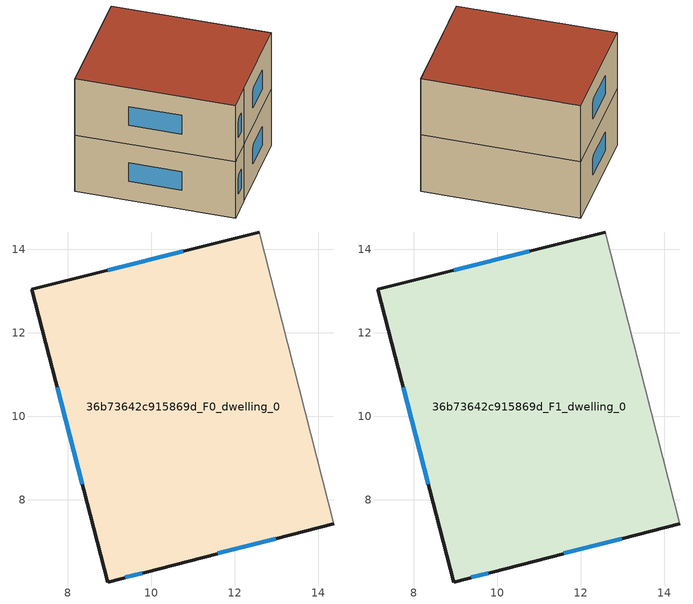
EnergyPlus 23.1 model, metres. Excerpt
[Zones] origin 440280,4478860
36b73642c915869d_F0_dwelling_0
 floor ground (EU_floor_Construction): 12.59,14.41 14.38,7.43 10.2,6.35 8.96,6.03 7.14,13.04 z0
 wall outside (EU_wall_Construction): 12.59,14.41 7.14,13.04 8.96,6.03 10.2,6.35 14.38,7.43 z0:3
 wall adiabatic (EU_wall_Construction): 14.38,7.43 12.59,14.41 z0:3
 window (EU_Window_Construction): 9.38,6.14 9.79,6.24 / 7.75,10.69 8.35,8.37 / 10.77,13.95 8.96,13.5 / 11.6,6.71 12.98,7.07 z1:2
36b73642c915869d_F1_dwelling_0
 floor to 36b73642c915869d_F0_dwelling_0 (EU_floor_Construction): 12.59,14.41 14.38,7.43 10.2,6.35 8.96,6.03 7.14,13.04 z3
 wall outside (EU_wall_Construction): 12.59,14.41 7.14,13.04 8.96,6.03 10.2,6.35 14.38,7.43 z3:6
 wall adiabatic (EU_wall_Construction): 14.38,7.43 12.59,14.41 z3:6
 window (EU_Window_Construction): 9.38,6.14 9.79,6.24 / 7.75,10.69 8.35,8.37 / 10.77,13.95 8.96,13.5 / 11.6,6.71 12.98,7.07 z4:5
 roof outside (EU_roof_Construction): 14.38,7.43 12.59,14.41 7.14,13.04 8.96,6.03 10.2,6.35 z6
[Building]
EU S2 Campaign: North Axis=0; Terrain=City; Solar Distribution=FullExterior
[Site:Location]
Madrid: Latitude=40.5; Longitude=-3.5; Time Zone=1; Elevation=609
[SizingPeriod:WeatherFileDays]
AnnualSizingPeriod: Begin Month=1; Begin Day of Month=1; End Month=12; End Day of Month=31; Day of Week for Start Day=Monday; Use Weather File Daylight Saving Period=No; Use Weather File Rain and Snow Indicators=No
[MATERIAL]
EU_InternalMass_Material: Roughness=MediumRough; Thickness=0.1; Conductivity=1; Density=1800; Specific Heat=900; Thermal Absorptance=0.9; Solar Absorptance=0.7; Visible Absorptance=0.7
[MATERIAL:NOMASS] Roughness=MediumRough; Thermal Absorptance=0.9; Solar Absorptance=0.7; Visible Absorptance=0.7
Name | Thermal Resistance
EU_wall_NoMass | 0.459673
EU_roof_NoMass | 0.495815
EU_floor_NoMass | 0.788942
[WINDOWMATERIAL:SIMPLEGLAZINGSYSTEM]
EU_Window_SimpleGlazing: UFactor=4.26103; Solar Heat Gain Coefficient=0.85; Visible Transmittance=0.85
[CONSTRUCTION]
EU_wall_Construction: EU_wall_NoMass
EU_roof_Construction: EU_roof_NoMass
EU_floor_Construction: EU_floor_NoMass
EU_Window_Construction: EU_Window_SimpleGlazing
EU_InternalMass_Construction: EU_InternalMass_Material
[ZONE] Type=1; Multiplier=1; Ceiling Height=autocalculate; Volume=121.559; Floor Area=autocalculate; Part of Total Floor Area=Yes
36b73642c915869d_F0_dwelling_0; 36b73642c915869d_F1_dwelling_0
[INTERNALMASS] Construction=EU_InternalMass_Construction; Surface Area=40.5197
Name | Zone or ZoneList
36b73642c915869d_F0_dwelling_0_EU_InternalMass | 36b73642c915869d_F0_dwelling_0
36b73642c915869d_F1_dwelling_0_EU_InternalMass | 36b73642c915869d_F1_dwelling_0
[OTHEREQUIPMENT] Fuel Type=Electricity; Design Level Calculation Method=Watts/Area; Power per Zone Floor Area=1; Fraction Latent=0; Fraction Radiant=0; Fraction Lost=0; Carbon Dioxide Generation Rate=0; EndUse Subcategory=EU_Step8_InternalGains
Name | Zone or ZoneList or Space or SpaceList | Schedule
EU_Step8_InternalGain_36b73642c915869d_F0_dwelling_0_f000 | 36b73642c915869d_F0_dwelling_0 | EU_Step8_GainSchedule_36b73642c915869d_F0_dwelling_0_f000
EU_Step8_InternalGain_36b73642c915869d_F1_dwelling_0_f000 | 36b73642c915869d_F1_dwelling_0 | EU_Step8_GainSchedule_36b73642c915869d_F1_dwelling_0_f000
[ZONEVENTILATION:DESIGNFLOWRATE] Schedule=EU_AlwaysOn; Design Flow Rate Calculation Method=AirChanges/Hour; Air Changes per Hour=0.719161; Ventilation Type=Natural; Fan Pressure Rise=0; Fan Total Efficiency=1; Constant Term Coefficient=1; Temperature Term Coefficient=0; Velocity Term Coefficient=0; Velocity Squared Term Coefficient=0; Minimum Indoor Temperature=-100; Maximum Indoor Temperature=100; Delta Temperature=-100; Minimum Outdoor Temperature=-100; Maximum Outdoor Temperature=100; Maximum Wind Speed=40
Name | Zone or ZoneList or Space or SpaceList
EU_ConstantAir_36b73642c915869d_F0_dwelling_0 | 36b73642c915869d_F0_dwelling_0
EU_ConstantAir_36b73642c915869d_F1_dwelling_0 | 36b73642c915869d_F1_dwelling_0
[HVACTEMPLATE:THERMOSTAT] Constant Heating Setpoint=20; Constant Cooling Setpoint=50
EU_HeatOnly_36b73642c915869d_F0_dwelling_0; EU_HeatOnly_36b73642c915869d_F1_dwelling_0
[HVACTEMPLATE:ZONE:IDEALLOADSAIRSYSTEM] System Availability Schedule=EU_AlwaysOn; Maximum Heating Supply Air Temperature=50; Minimum Cooling Supply Air Temperature=13; Maximum Heating Supply Air Humidity Ratio=0.0156; Minimum Cooling Supply Air Humidity Ratio=0.0077; Heating Limit=NoLimit; Cooling Limit=NoLimit; Heating Availability Schedule=EU_AlwaysOn; Cooling Availability Schedule=EU_CoolingOff; Dehumidification Control Type=ConstantSensibleHeatRatio; Cooling Sensible Heat Ratio=0.7; Dehumidification Setpoint=60; Humidification Control Type=None; Humidification Setpoint=30; Outdoor Air Method=None; Outdoor Air Flow Rate per Person=0.00944; Outdoor Air Flow Rate per Zone Floor Area=0; Outdoor Air Flow Rate per Zone=0; Demand Controlled Ventilation Type=None; Outdoor Air Economizer Type=NoEconomizer; Heat Recovery Type=None; Sensible Heat Recovery Effectiveness=0.7; Latent Heat Recovery Effectiveness=0.65
Name | Template Thermostat
36b73642c915869d_F0_dwelling_0 | EU_HeatOnly_36b73642c915869d_F0_dwelling_0
36b73642c915869d_F1_dwelling_0 | EU_HeatOnly_36b73642c915869d_F1_dwelling_0
[SIZING:ZONE] Zone Cooling Design Supply Air Temperature Input Method=SupplyAirTemperature; Zone Cooling Design Supply Air Temperature=13; Zone Heating Design Supply Air Temperature Input Method=SupplyAirTemperature; Zone Heating Design Supply Air Temperature=50; Zone Cooling Design Supply Air Humidity Ratio=0.008; Zone Heating Design Supply Air Humidity Ratio=0.008; Cooling Design Air Flow Method=DesignDay; Cooling Design Air Flow Rate=0; Cooling Minimum Air Flow per Zone Floor Area=0.000762; Cooling Minimum Air Flow=0; Cooling Minimum Air Flow Fraction=0.2; Heating Design Air Flow Method=DesignDay; Heating Design Air Flow Rate=0; Heating Maximum Air Flow per Zone Floor Area=0.002032; Heating Maximum Air Flow=0.141576; Heating Maximum Air Flow Fraction=0.3; Account for Dedicated Outdoor Air System=No; Dedicated Outdoor Air System Control Strategy=NeutralSupplyAir; Dedicated Outdoor Air Low Setpoint Temperature for Design=autosize; Dedicated Outdoor Air High Setpoint Temperature for Design=autosize; Zone Load Sizing Method=Sensible Load Only No Latent Load; Zone Latent Cooling Design Supply Air Humidity Ratio Input Method=HumidityRatioDifference; Zone Cooling Design Supply Air Humidity Ratio Difference=0.005; Zone Latent Heating Design Supply Air Humidity Ratio Input Method=HumidityRatioDifference; Zone Humidification Design Supply Air Humidity Ratio Difference=0.005
36b73642c915869d_F0_dwelling_0; 36b73642c915869d_F1_dwelling_0
[SCHEDULE:CONSTANT]
Name | Hourly Value
EU_AlwaysOn | 1
EU_CoolingOff | 0
[SCHEDULE:FILE] Column Number=1; Rows to Skip at Top=0; Number of Hours of Data=8760; Column Separator=Comma; Interpolate to Timestep=No; Minutes per Item=60; Adjust Schedule for Daylight Savings=Yes
Name | File
EU_Step8_GainSchedule_36b73642c915869d_F0_dwelling_0_f000 | ../../schedules/36b73642c915869d/36b73642c915869d_F0_dwelling_0_f000_gain.csv
EU_Step8_GainSchedule_36b73642c915869d_F1_dwelling_0_f000 | ../../schedules/36b73642c915869d/36b73642c915869d_F1_dwelling_0_f000_gain.csv
